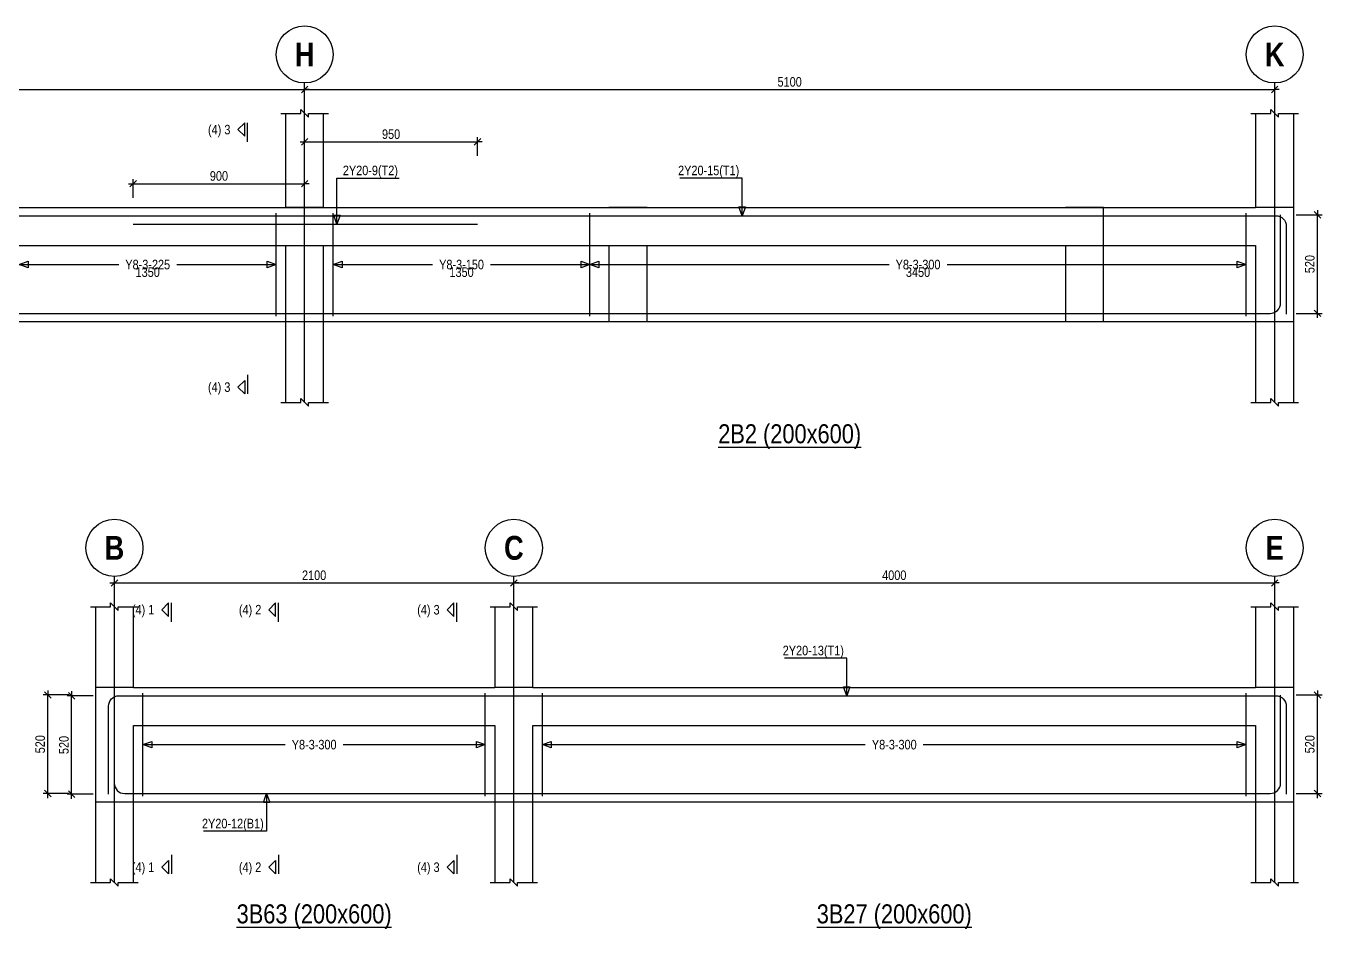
# Model space of a CAD drawing. Extents: x 0 to 206258, y -403073 to 0.
# Drawn here: x 44586 to 58215, y -204904 to -195404 of the extents above; entities that cross this region are included whole.
import ezdxf
from ezdxf.enums import TextEntityAlignment as Align
from ezdxf.lldxf.tags import DXFTag

# ---------------------------------------------------------------- set-up
doc = ezdxf.new("R2010")
doc.units = 0
doc.header["$LTSCALE"] = 1000
for name, color, linetype in [('Axis Circle(Dir 2)', 150, 'Continuous'), ('Axis Label(Dir 1)', 7, 'Continuous'), ('Axis Line(Dir 2)', 150, 'CENTER2'), ('Break Line', 5, 'Continuous'), ('Dimension Line', 5, 'Continuous'), ('Dimension Text', 5, 'Continuous'), ('Front Elevation Line', 40, 'Continuous'), ('Leader Line', 5, 'Continuous'), ('Link Line', 3, 'Continuous'), ('Rebar Label', 6, 'Continuous'), ('Rebar Line', 7, 'Continuous'), ('Section Label', 1, 'Continuous'), ('Section Line', 1, 'Continuous'), ('Top Rebar Label', 6, 'Continuous'), ('Top Rebar Line', 7, 'Continuous')]:
    doc.layers.add(name, color=color, linetype=linetype)
for name, color, linetype, true_color in [('Back Elevation Line', 191, 'HIDDEN2', 0xd4aaff), ('Beam Label(D)', 94, 'Continuous', 0x008100), ('Beam Line(D)', 112, 'Continuous', 0x00bd5e), ('Link Label', 94, 'Continuous', 0x008100)]:
    doc.layers.add(name, color=color, linetype=linetype, true_color=true_color)
doc.styles.add('Axis Label(Dir 1)', font='ARIALNB.TTF', dxfattribs={"height": 250})
doc.styles.add('Beam Label(D)', font='ARIALN.TTF', dxfattribs={"height": 200})
doc.styles.add('Dimension Text', font='ARIALN.TTF', dxfattribs={"height": 100})
doc.styles.add('Link Label', font='ARIALN.TTF', dxfattribs={"height": 100})
doc.styles.add('Rebar Label', font='ARIALN.TTF', dxfattribs={"height": 100})
doc.styles.add('Section Label', font='ARIALN.TTF', dxfattribs={"height": 100})
doc.styles.add('Top Rebar Label', font='ARIALN.TTF', dxfattribs={"height": 100})
tags = doc.linetypes.add('CENTER2', pattern=[1.125, 0.75, -0.125, 0.125, -0.125]).pattern_tags.tags
tags[10:11] = [DXFTag(74, 4), DXFTag(75, 0), DXFTag(340, '0'), DXFTag(46, 0.0), DXFTag(50, 0.0), DXFTag(44, 0.0), DXFTag(45, 0.0)]
tags[8:9] = [DXFTag(74, 4), DXFTag(75, 0), DXFTag(340, '0'), DXFTag(46, 0.0), DXFTag(50, 0.0), DXFTag(44, 0.0), DXFTag(45, 0.0)]
tags[6:7] = [DXFTag(74, 4), DXFTag(75, 0), DXFTag(340, '0'), DXFTag(46, 0.0), DXFTag(50, 0.0), DXFTag(44, 0.0), DXFTag(45, 0.0)]
tags[4:5] = [DXFTag(74, 4), DXFTag(75, 0), DXFTag(340, '0'), DXFTag(46, 0.0), DXFTag(50, 0.0), DXFTag(44, 0.0), DXFTag(45, 0.0)]
tags = doc.linetypes.add('HIDDEN2', pattern=[0.1875, 0.125, -0.0625]).pattern_tags.tags
tags[6:7] = [DXFTag(74, 4), DXFTag(75, 0), DXFTag(340, '0'), DXFTag(46, 0.0), DXFTag(50, 0.0), DXFTag(44, 0.0), DXFTag(45, 0.0)]
tags[4:5] = [DXFTag(74, 4), DXFTag(75, 0), DXFTag(340, '0'), DXFTag(46, 0.0), DXFTag(50, 0.0), DXFTag(44, 0.0), DXFTag(45, 0.0)]
doc.dimstyles.new('BEAM', dxfattribs={"dimtxt": 100, "dimasz": 30, "dimexe": 48.3, "dimexo": 103.5, "dimgap": 30, "dimtad": 1, "dimtoh": 1, "dimdec": 1, "dimlfac": 0.5, "dimdsep": 46, "dimtxsty": 'Dimension Text', "dimblk": 'PCDIM_TICK', "dimcen": 0.09, "dimclrd": 5, "dimclre": 5, "dimclrt": 5, "dimadec": 1, "dimazin": 0, "dimtp": 1, "dimtm": 1, "dimtfac": 1, "dimtdec": 4, "dimtofl": 0, "dimtmove": 0, "dimatfit": 3, "dimfxl": 1, "dimtolj": 1, "dimtzin": 0, "dimarcsym": 0})

# ---------------------------------------------------------------- blocks, each defined once
blk = doc.blocks.new('PCDIM_TICK')
at = {"layer": 'Dimension Line', "color": 0, "transparency": 33554687}
for p, q in [((1.15, 1.15), (-1.15, -1.15)), ((1.61, 0), (0, 0))]:
    blk.add_line(p, q, dxfattribs=at)
blk = doc.blocks.new('*U2751')
at = {"layer": 'Dimension Line', "color": 5, "true_color": 0x0000ff, "transparency": 16777216}
for p, q in [((45715, -197211), (45715, -197016)), ((45715, -197064), (47517, -197064)), ((47517, -197211), (47517, -197016))]:
    blk.add_line(p, q, dxfattribs=at)
at = {"layer": 'Dimension Line', "color": 5, "true_color": 0x0000ff, "transparency": 16777216, "xscale": 30, "yscale": 30, "rotation": 180.0000000000004}
blk.add_blockref('PCDIM_TICK', (45715, -197064), dxfattribs=at)
at = {"layer": 'Dimension Line', "color": 5, "true_color": 0x0000ff, "transparency": 16777216, "xscale": 30, "yscale": 30}
blk.add_blockref('PCDIM_TICK', (47517, -197064), dxfattribs=at)
at = {"layer": 'Dimension Line', "color": 5, "true_color": 0x0000ff, "transparency": 16777216, "insert": (46616, -197034), "char_height": 100, "width": 181.5, "attachment_point": 8, "style": 'Dimension Text'}
blk.add_mtext('900', dxfattribs=at)
blk = doc.blocks.new('*U2754')
at = {"layer": 'Dimension Line', "color": 5, "true_color": 0x0000ff, "transparency": 16777216}
for p, q in [((36917, -196221), (36917, -196026)), ((36917, -196074), (47517, -196074)), ((47517, -196221), (47517, -196026))]:
    blk.add_line(p, q, dxfattribs=at)
at = {"layer": 'Dimension Line', "color": 5, "true_color": 0x0000ff, "transparency": 16777216, "xscale": 30, "yscale": 30, "rotation": 180.0000000000004}
blk.add_blockref('PCDIM_TICK', (36917, -196074), dxfattribs=at)
at = {"layer": 'Dimension Line', "color": 5, "true_color": 0x0000ff, "transparency": 16777216, "xscale": 30, "yscale": 30}
blk.add_blockref('PCDIM_TICK', (47517, -196074), dxfattribs=at)
at = {"layer": 'Dimension Line', "color": 5, "true_color": 0x0000ff, "transparency": 16777216, "insert": (42217, -196044), "char_height": 100, "width": 245.98, "attachment_point": 8, "style": 'Dimension Text'}
blk.add_mtext('5300', dxfattribs=at)
blk = doc.blocks.new('*U2767')
at = {"layer": 'Dimension Line', "color": 5, "true_color": 0x0000ff, "transparency": 16777216}
for p, q in [((47517, -196771), (47517, -196576)), ((47517, -196624), (49335, -196624)), ((49335, -196771), (49335, -196576))]:
    blk.add_line(p, q, dxfattribs=at)
at = {"layer": 'Dimension Line', "color": 5, "true_color": 0x0000ff, "transparency": 16777216, "xscale": 30, "yscale": 30, "rotation": 180.0000000000004}
blk.add_blockref('PCDIM_TICK', (47517, -196624), dxfattribs=at)
at = {"layer": 'Dimension Line', "color": 5, "true_color": 0x0000ff, "transparency": 16777216, "xscale": 30, "yscale": 30}
blk.add_blockref('PCDIM_TICK', (49335, -196624), dxfattribs=at)
at = {"layer": 'Dimension Line', "color": 5, "true_color": 0x0000ff, "transparency": 16777216, "insert": (48426, -196594), "char_height": 100, "width": 181.5, "attachment_point": 8, "style": 'Dimension Text'}
blk.add_mtext('950', dxfattribs=at)
blk = doc.blocks.new('*U2768')
at = {"layer": 'Dimension Line', "color": 5, "true_color": 0x0000ff, "transparency": 16777216}
for p, q in [((57943, -197392), (58215, -197392)), ((58167, -198428), (58167, -197392)), ((57943, -198428), (58215, -198428))]:
    blk.add_line(p, q, dxfattribs=at)
at = {"layer": 'Dimension Line', "color": 5, "true_color": 0x0000ff, "transparency": 16777216, "xscale": 30, "yscale": 30}
for p, rotation in [((58167, -197392), 89.99999999999447), ((58167, -198428), 269.9999999999834)]:
    blk.add_blockref('PCDIM_TICK', p, dxfattribs=dict(at, rotation=rotation))
at = {"layer": 'Dimension Line', "color": 5, "true_color": 0x0000ff, "transparency": 16777216, "insert": (58137, -197910), "char_height": 100, "width": 181.5, "attachment_point": 8, "rotation": 90, "style": 'Dimension Text'}
blk.add_mtext('520', dxfattribs=at)
blk = doc.blocks.new('*U2769')
at = {"layer": 'Dimension Line', "color": 5, "true_color": 0x0000ff, "transparency": 16777216}
for p, q in [((47517, -196221), (47517, -196026)), ((47517, -196074), (57717, -196074)), ((57717, -196221), (57717, -196026))]:
    blk.add_line(p, q, dxfattribs=at)
at = {"layer": 'Dimension Line', "color": 5, "true_color": 0x0000ff, "transparency": 16777216, "xscale": 30, "yscale": 30, "rotation": 180.0000000000004}
blk.add_blockref('PCDIM_TICK', (47517, -196074), dxfattribs=at)
at = {"layer": 'Dimension Line', "color": 5, "true_color": 0x0000ff, "transparency": 16777216, "xscale": 30, "yscale": 30}
blk.add_blockref('PCDIM_TICK', (57717, -196074), dxfattribs=at)
at = {"layer": 'Dimension Line', "color": 5, "true_color": 0x0000ff, "transparency": 16777216, "insert": (52617, -196044), "char_height": 100, "width": 245.98, "attachment_point": 8, "style": 'Dimension Text'}
blk.add_mtext('5100', dxfattribs=at)
blk = doc.blocks.new('*U2806')
at = {"layer": 'Dimension Line', "color": 5, "true_color": 0x0000ff, "transparency": 16777216}
for p, q in [((45292, -202450), (45019, -202450)), ((45067, -203486), (45067, -202450)), ((45292, -203486), (45019, -203486))]:
    blk.add_line(p, q, dxfattribs=at)
at = {"layer": 'Dimension Line', "color": 5, "true_color": 0x0000ff, "transparency": 16777216, "xscale": 30, "yscale": 30}
for p, rotation in [((45067, -202450), 89.99999999999447), ((45067, -203486), 269.9999999999834)]:
    blk.add_blockref('PCDIM_TICK', p, dxfattribs=dict(at, rotation=rotation))
at = {"layer": 'Dimension Line', "color": 5, "true_color": 0x0000ff, "transparency": 16777216, "insert": (45037, -202968), "char_height": 100, "width": 181.5, "attachment_point": 8, "rotation": 90, "style": 'Dimension Text'}
blk.add_mtext('520', dxfattribs=at)
blk = doc.blocks.new('*U2807')
at = {"layer": 'Dimension Line', "color": 5, "true_color": 0x0000ff, "transparency": 16777216}
for p, q in [((45042, -202442), (44769, -202442)), ((44817, -203478), (44817, -202442)), ((45042, -203478), (44769, -203478))]:
    blk.add_line(p, q, dxfattribs=at)
at = {"layer": 'Dimension Line', "color": 5, "true_color": 0x0000ff, "transparency": 16777216, "xscale": 30, "yscale": 30}
for p, rotation in [((44817, -202442), 89.99999999999447), ((44817, -203478), 269.9999999999834)]:
    blk.add_blockref('PCDIM_TICK', p, dxfattribs=dict(at, rotation=rotation))
at = {"layer": 'Dimension Line', "color": 5, "true_color": 0x0000ff, "transparency": 16777216, "insert": (44787, -202960), "char_height": 100, "width": 181.5, "attachment_point": 8, "rotation": 90, "style": 'Dimension Text'}
blk.add_mtext('520', dxfattribs=at)
blk = doc.blocks.new('*U2808')
at = {"layer": 'Dimension Line', "color": 5, "true_color": 0x0000ff, "transparency": 16777216}
for p, q in [((45517, -201411), (45517, -201216)), ((45517, -201264), (49717, -201264)), ((49717, -201411), (49717, -201216))]:
    blk.add_line(p, q, dxfattribs=at)
at = {"layer": 'Dimension Line', "color": 5, "true_color": 0x0000ff, "transparency": 16777216, "xscale": 30, "yscale": 30, "rotation": 180.0000000000004}
blk.add_blockref('PCDIM_TICK', (45517, -201264), dxfattribs=at)
at = {"layer": 'Dimension Line', "color": 5, "true_color": 0x0000ff, "transparency": 16777216, "xscale": 30, "yscale": 30}
blk.add_blockref('PCDIM_TICK', (49717, -201264), dxfattribs=at)
at = {"layer": 'Dimension Line', "color": 5, "true_color": 0x0000ff, "transparency": 16777216, "insert": (47617, -201234), "char_height": 100, "width": 247.25, "attachment_point": 8, "style": 'Dimension Text'}
blk.add_mtext('2100', dxfattribs=at)
blk = doc.blocks.new('*U2821')
at = {"layer": 'Dimension Line', "color": 5, "true_color": 0x0000ff, "transparency": 16777216}
for p, q in [((57943, -202442), (58215, -202442)), ((58167, -203478), (58167, -202442)), ((57943, -203478), (58215, -203478))]:
    blk.add_line(p, q, dxfattribs=at)
at = {"layer": 'Dimension Line', "color": 5, "true_color": 0x0000ff, "transparency": 16777216, "xscale": 30, "yscale": 30}
for p, rotation in [((58167, -202442), 89.99999999999447), ((58167, -203478), 269.9999999999834)]:
    blk.add_blockref('PCDIM_TICK', p, dxfattribs=dict(at, rotation=rotation))
at = {"layer": 'Dimension Line', "color": 5, "true_color": 0x0000ff, "transparency": 16777216, "insert": (58137, -202960), "char_height": 100, "width": 181.5, "attachment_point": 8, "rotation": 90, "style": 'Dimension Text'}
blk.add_mtext('520', dxfattribs=at)
blk = doc.blocks.new('*U2822')
at = {"layer": 'Dimension Line', "color": 5, "true_color": 0x0000ff, "transparency": 16777216}
for p, q in [((49717, -201411), (49717, -201216)), ((49717, -201264), (57717, -201264)), ((57717, -201411), (57717, -201216))]:
    blk.add_line(p, q, dxfattribs=at)
at = {"layer": 'Dimension Line', "color": 5, "true_color": 0x0000ff, "transparency": 16777216, "xscale": 30, "yscale": 30, "rotation": 180.0000000000004}
blk.add_blockref('PCDIM_TICK', (49717, -201264), dxfattribs=at)
at = {"layer": 'Dimension Line', "color": 5, "true_color": 0x0000ff, "transparency": 16777216, "xscale": 30, "yscale": 30}
blk.add_blockref('PCDIM_TICK', (57717, -201264), dxfattribs=at)
at = {"layer": 'Dimension Line', "color": 5, "true_color": 0x0000ff, "transparency": 16777216, "insert": (53717, -201234), "char_height": 100, "width": 249.2, "attachment_point": 8, "style": 'Dimension Text'}
blk.add_mtext('4000', dxfattribs=at)

msp = doc.modelspace()

# ---------------------------------------------------------------- linework, layer by layer
at = {"layer": 'Axis Circle(Dir 2)', "transparency": 33554687}
for centre in [(47517.055, -195704.284), (57717.055, -195704.284), (45517.055, -200894.284), (49717.055, -200894.284), (57717.055, -200894.284)]:
    msp.add_circle(centre, 300, dxfattribs=at)
at = {"layer": 'Axis Line(Dir 2)', "transparency": 33554687}
for points in [[(47517.055, -199364.284), (47517.055, -196004.284)], [(57717.055, -199364.284), (57717.055, -196004.284)], [(45517.055, -204414.284), (45517.055, -201194.284)], [(49717.055, -204414.284), (49717.055, -201194.284)], [(57717.055, -204414.284), (57717.055, -201194.284)]]:
    msp.add_lwpolyline(points, dxfattribs=at)
at = {"layer": 'Back Elevation Line', "transparency": 33554687}
for points in [[(37117.055, -197314.284), (57517.055, -197314.284)], [(57917.055, -197314.284), (57517.055, -197314.284)], [(57917.055, -198514.284), (57917.055, -197314.284)], [(37117.055, -197714.284), (57517.055, -197714.284)], [(57517.056, -197714.284), (57517.055, -198514.284)], [(57517.055, -198514.284), (57917.055, -198514.284)], [(45717.055, -202364.284), (45317.055, -202364.284)], [(45317.055, -202364.284), (45317.055, -203564.284)], [(45717.055, -202364.284), (49517.055, -202364.284)], [(49917.055, -202364.284), (49517.055, -202364.284)], [(49917.055, -202364.284), (57517.055, -202364.284)], [(57917.055, -202364.284), (57517.055, -202364.284)], [(57917.055, -203564.284), (57917.055, -202364.284)], [(45717.055, -203564.284), (45717.055, -202764.284)], [(45717.055, -202764.284), (49517.055, -202764.284)], [(49517.055, -202764.284), (49517.055, -203564.284)], [(49917.055, -203564.284), (49917.055, -202764.284)], [(49917.055, -202764.284), (57517.055, -202764.284)], [(57517.055, -202764.284), (57517.055, -203564.284)], [(45317.055, -203564.284), (45717.055, -203564.284)], [(49517.055, -203564.284), (49917.055, -203564.284)], [(57517.055, -203564.284), (57917.055, -203564.284)]]:
    msp.add_lwpolyline(points, dxfattribs=at)
at = {"layer": 'Beam Line(D)', "transparency": 33554687}
for points in [[(47317.055, -196324.284), (47317.055, -197314.284)], [(47717.055, -197314.284), (47717.056, -196324.284)], [(57517.056, -196324.284), (57517.055, -197314.284)], [(57917.055, -197314.284), (57917.055, -196324.284)], [(37117.055, -197314.284), (47317.055, -197314.284)], [(47717.055, -197314.284), (57517.055, -197314.284)], [(57917.055, -199364.284), (57917.055, -197314.284)], [(37117.055, -198514.284), (47317.055, -198514.284)], [(47317.055, -198514.284), (47317.055, -199364.284)], [(47717.056, -199364.284), (47717.056, -198514.284)], [(47717.056, -198514.284), (57517.056, -198514.284)], [(57517.056, -198514.284), (57517.056, -199364.284)], [(45317.055, -201514.284), (45317.055, -202364.284)], [(45717.055, -202364.284), (45717.055, -201514.284)], [(49517.055, -201514.284), (49517.055, -202364.284)], [(49917.055, -202364.284), (49917.055, -201514.284)], [(57517.055, -201514.284), (57517.055, -202364.284)], [(57917.055, -202364.284), (57917.055, -201514.284)], [(45317.055, -202364.284), (45317.055, -204414.284)], [(45717.055, -202364.284), (49517.055, -202364.284)], [(49917.055, -202364.284), (57517.055, -202364.284)], [(57917.055, -204414.284), (57917.055, -202364.284)], [(45717.055, -204414.284), (45717.055, -203564.284)], [(45717.055, -203564.284), (49517.055, -203564.284)], [(49517.055, -203564.284), (49517.055, -204414.284)], [(49917.055, -204414.284), (49917.055, -203564.284)], [(49917.055, -203564.284), (57517.055, -203564.284)], [(57517.055, -203564.284), (57517.055, -204414.284)]]:
    msp.add_lwpolyline(points, dxfattribs=at)
at = {"layer": 'Break Line', "transparency": 33554687}
for points in [[(47267.055, -196324.284), (47477.055, -196324.284), (47477.055, -196284.284), (47557.055, -196364.284), (47557.055, -196324.284), (47767.056, -196324.284)], [(57467.056, -196324.284), (57677.056, -196324.284), (57677.056, -196284.284), (57757.056, -196364.284), (57757.056, -196324.284), (57967.055, -196324.284)], [(47267.055, -199364.284), (47477.055, -199364.284), (47477.055, -199324.284), (47557.055, -199404.284), (47557.055, -199364.284), (47767.056, -199364.284)], [(57467.056, -199364.284), (57677.056, -199364.284), (57677.056, -199324.284), (57757.056, -199404.284), (57757.056, -199364.284), (57967.055, -199364.284)], [(45267.055, -201514.284), (45477.055, -201514.284), (45477.055, -201474.284), (45557.055, -201554.284), (45557.055, -201514.284), (45767.055, -201514.284)], [(49467.055, -201514.284), (49677.055, -201514.284), (49677.055, -201474.284), (49757.055, -201554.284), (49757.055, -201514.284), (49967.055, -201514.284)], [(57467.055, -201514.284), (57677.055, -201514.284), (57677.055, -201474.284), (57757.055, -201554.284), (57757.055, -201514.284), (57967.055, -201514.284)], [(45267.055, -204414.284), (45477.055, -204414.284), (45477.055, -204374.284), (45557.055, -204454.284), (45557.055, -204414.284), (45767.055, -204414.284)], [(49467.055, -204414.284), (49677.055, -204414.284), (49677.055, -204374.284), (49757.055, -204454.284), (49757.055, -204414.284), (49967.055, -204414.284)], [(57467.055, -204414.284), (57677.055, -204414.284), (57677.055, -204374.284), (57757.055, -204454.284), (57757.055, -204414.284), (57967.055, -204414.284)]]:
    msp.add_lwpolyline(points, dxfattribs=at)
at = {"layer": 'Front Elevation Line', "transparency": 33554687}
for points in [[(43517.055, -197314.284), (47317.055, -197314.284)], [(47717.055, -197314.284), (47317.055, -197314.284)], [(47717.055, -197314.284), (50717.055, -197314.284)], [(51117.055, -197314.284), (50717.055, -197314.284)], [(51117.055, -197314.284), (55517.055, -197314.284)], [(55917.055, -197314.284), (55517.055, -197314.284)], [(55917.055, -198514.284), (55917.055, -197314.284)], [(43517.055, -197714.284), (47317.055, -197714.284)], [(47317.055, -197714.284), (47317.055, -198514.284)], [(47717.055, -198514.284), (47717.056, -197714.284)], [(47717.055, -197714.284), (50717.055, -197714.284)], [(50717.056, -197714.284), (50717.055, -198514.284)], [(51117.055, -198514.284), (51117.055, -197714.284)], [(51117.055, -197714.284), (55517.055, -197714.284)], [(55517.056, -197714.284), (55517.055, -198514.284)], [(47317.055, -198514.284), (47717.055, -198514.284)], [(50717.055, -198514.284), (51117.055, -198514.284)], [(55517.055, -198514.284), (55917.055, -198514.284)], [(45717.055, -202364.284), (45317.055, -202364.284)], [(45317.055, -202364.284), (45317.055, -203564.284)], [(45717.055, -202364.284), (49517.055, -202364.284)], [(49917.055, -202364.284), (49517.055, -202364.284)], [(49917.055, -202364.284), (57517.055, -202364.284)], [(57917.055, -202364.284), (57517.055, -202364.284)], [(57917.055, -203564.284), (57917.055, -202364.284)], [(45717.055, -203564.284), (45717.055, -202764.284)], [(45717.055, -202764.284), (49517.055, -202764.284)], [(49517.055, -202764.284), (49517.055, -203564.284)], [(49917.055, -203564.284), (49917.055, -202764.284)], [(49917.055, -202764.284), (57517.055, -202764.284)], [(57517.055, -202764.284), (57517.055, -203564.284)], [(45317.055, -203564.284), (45717.055, -203564.284)], [(49517.055, -203564.284), (49917.055, -203564.284)], [(57517.055, -203564.284), (57917.055, -203564.284)]]:
    msp.add_lwpolyline(points, dxfattribs=at)
at = {"layer": 'Leader Line', "transparency": 33554687}
for points in [[(47857.055, -197490.284), (47857.056, -197004.284), (48512.047, -197004.284)], [(52117.055, -197400.284), (52117.055, -197004.284), (51462.064, -197004.284)], [(52082.853, -197306.314), (52151.257, -197306.314), (52117.055, -197400.284), (52082.853, -197306.314)], [(47822.853, -197396.314), (47891.257, -197396.314), (47857.055, -197490.284), (47822.853, -197396.314)], [(44517.055, -197914.284), (44611.024, -197880.082), (44611.024, -197948.486), (44517.055, -197914.284), (45562.411, -197914.284)], [(46171.699, -197914.284), (47217.055, -197914.284), (47123.085, -197948.486), (47123.085, -197880.082), (47217.055, -197914.284)], [(47817.056, -197914.284), (47911.025, -197880.082), (47911.025, -197948.486), (47817.056, -197914.284), (48862.412, -197914.284)], [(49471.7, -197914.284), (50517.056, -197914.284), (50423.086, -197948.486), (50423.086, -197880.082), (50517.056, -197914.284)], [(50517.056, -197914.284), (50611.025, -197880.082), (50611.025, -197948.486), (50517.056, -197914.284), (53662.412, -197914.284)], [(54271.7, -197914.284), (57417.055, -197914.284), (57323.086, -197948.486), (57323.086, -197880.082), (57417.055, -197914.284)], [(53217.055, -202450.284), (53217.055, -202054.284), (52562.064, -202054.284)], [(53182.853, -202356.314), (53251.257, -202356.314), (53217.055, -202450.284), (53182.853, -202356.314)], [(45817.055, -202964.284), (45911.025, -202930.082), (45911.025, -202998.486), (45817.055, -202964.284), (47312.411, -202964.284)], [(47921.699, -202964.284), (49417.055, -202964.284), (49323.086, -202998.486), (49323.086, -202930.082), (49417.055, -202964.284)], [(50017.055, -202964.284), (50111.025, -202930.082), (50111.025, -202998.486), (50017.055, -202964.284), (53412.411, -202964.284)], [(54021.699, -202964.284), (57417.055, -202964.284), (57323.086, -202998.486), (57323.086, -202930.082), (57417.055, -202964.284)], [(47117.055, -203478.284), (47117.055, -203874.284), (46454.382, -203874.284)], [(47151.257, -203572.253), (47082.853, -203572.253), (47117.055, -203478.284), (47151.257, -203572.253)]]:
    msp.add_lwpolyline(points, dxfattribs=at)
at = {"layer": 'Link Line', "transparency": 33554687}
for p, q in [((47217.055, -198456.284), (47217.055, -197372.284)), ((47817.056, -198456.284), (47817.056, -197372.284)), ((50517.056, -198456.284), (50517.056, -197372.284)), ((57417.055, -198456.284), (57417.055, -197372.284)), ((45817.055, -203506.284), (45817.055, -202422.284)), ((49417.055, -203506.284), (49417.055, -202422.284)), ((50017.055, -203506.284), (50017.055, -202422.284)), ((57417.055, -203506.284), (57417.055, -202422.284))]:
    msp.add_line(p, q, dxfattribs=at)
at = {"layer": 'Rebar Line', "transparency": 33554687}
for points in [[(36915.055, -197392.284), (36915.055, -198318.328, 0.414213562), (37025.011, -198428.284), (57669.099, -198428.284, 0.414213813), (57779.056, -198318.328), (57779.055, -197392.284)], [(45515.055, -202442.284), (45515.055, -203368.328, 0.414213562), (45625.011, -203478.284), (57669.1, -203478.284, 0.414213543), (57779.055, -203368.328), (57779.055, -202442.284)]]:
    msp.add_lwpolyline(points, format="xyb", dxfattribs=at)
at = {"layer": 'Section Line', "transparency": 33554687}
for points in [[(46887.055, -196424.284), (46816.345, -196494.994), (46887.055, -196565.705), (46887.055, -196424.284)], [(46917.055, -196624.284), (46917.055, -196424.284)], [(46917.055, -199074.284), (46917.055, -199274.284)], [(46887.055, -199274.284), (46887.055, -199274.284), (46816.345, -199203.573), (46887.055, -199132.862), (46887.055, -199274.284)], [(46087.055, -201474.284), (46016.345, -201544.994), (46087.055, -201615.705), (46087.055, -201474.284)], [(46117.055, -201674.284), (46117.055, -201474.284)], [(47212.055, -201474.284), (47141.345, -201544.994), (47212.055, -201615.705), (47212.055, -201474.284)], [(47242.055, -201674.284), (47242.055, -201474.284)], [(49087.055, -201474.284), (49016.345, -201544.994), (49087.055, -201615.705), (49087.055, -201474.284)], [(49117.055, -201674.284), (49117.055, -201474.284)], [(46117.055, -204124.284), (46117.055, -204324.284)], [(47242.055, -204124.284), (47242.055, -204324.284)], [(49117.055, -204124.284), (49117.055, -204324.284)], [(46087.055, -204324.284), (46087.055, -204324.284), (46016.345, -204253.573), (46087.055, -204182.862), (46087.055, -204324.284)], [(47212.055, -204324.284), (47212.055, -204324.284), (47141.345, -204253.573), (47212.055, -204182.862), (47212.055, -204324.284)], [(49087.055, -204324.284), (49087.055, -204324.284), (49016.345, -204253.573), (49087.055, -204182.862), (49087.055, -204324.284)]]:
    msp.add_lwpolyline(points, dxfattribs=at)
at = {"layer": 'Top Rebar Line', "transparency": 33554687}
for points in [[(36855.055, -198436.284), (36855.055, -197510.239, -0.414213562), (36965.011, -197400.284), (57729.1, -197400.284, -0.414213562), (57839.056, -197510.239), (57839.056, -198436.284)], [(45455.055, -203486.284), (45455.055, -202560.239, -0.414213562), (45565.011, -202450.284), (57729.1, -202450.284, -0.414213562), (57839.055, -202560.239), (57839.055, -203486.284)]]:
    msp.add_lwpolyline(points, format="xyb", dxfattribs=at)
msp.add_lwpolyline([(45715.055, -197490.284), (49335.055, -197490.284)], dxfattribs=at)

# ---------------------------------------------------------------- texts
at = {"layer": 'Axis Label(Dir 1)', "transparency": 33554687, "style": 'Axis Label(Dir 1)'}
for s, p in [('H', (47517.055, -195704.284)), ('K', (57717.055, -195704.284)), ('B', (45517.055, -200894.284)), ('C', (49717.055, -200894.284)), ('E', (57717.055, -200894.284))]:
    msp.add_text(s, height=250, dxfattribs=at).set_placement(p, align=Align.MIDDLE_CENTER)
at = {"layer": 'Beam Label(D)', "transparency": 33554687, "style": 'Beam Label(D)'}
for s, p in [('%%U2B2 (200x600)', (52617.055, -199594.284)), ('%%U3B63 (200x600)', (47617.055, -204644.284)), ('%%U3B27 (200x600)', (53717.055, -204644.284))]:
    msp.add_text(s, height=200, dxfattribs=at).set_placement(p, align=Align.TOP_CENTER)
at = {"layer": 'Dimension Text', "transparency": 33554687, "style": 'Dimension Text'}
for s, p in [('1350', (45867.055, -197944.284)), ('1350', (49167.056, -197944.284)), ('3450', (53967.056, -197944.284))]:
    msp.add_text(s, height=100, dxfattribs=at).set_placement(p, align=Align.TOP_CENTER)
at = {"layer": 'Link Label', "transparency": 33554687, "style": 'Link Label'}
for s, p in [('Y8-3-225', (45867.055, -197914.284)), ('Y8-3-150', (49167.056, -197914.284)), ('Y8-3-300', (53967.056, -197914.284)), ('Y8-3-300', (47617.055, -202964.284)), ('Y8-3-300', (53717.055, -202964.284))]:
    msp.add_text(s, height=100, dxfattribs=at).set_placement(p, align=Align.MIDDLE_CENTER)
at = {"layer": 'Rebar Label', "transparency": 33554687, "style": 'Rebar Label'}
msp.add_text(' 2Y20-12(B1)', height=100, dxfattribs=at).set_placement((47087.055, -203844.284), align=Align.RIGHT)
at = {"layer": 'Section Label', "transparency": 33554687, "style": 'Section Label'}
for s, p in [('(4) 3', (46736.345, -196494.994)), ('(4) 3', (46736.345, -199203.573)), ('(4) 1', (45936.345, -201544.994)), ('(4) 2', (47061.345, -201544.994)), ('(4) 3', (48936.345, -201544.994)), ('(4) 1', (45936.345, -204253.573)), ('(4) 2', (47061.345, -204253.573)), ('(4) 3', (48936.345, -204253.573))]:
    msp.add_text(s, height=100, dxfattribs=at).set_placement(p, align=Align.MIDDLE_RIGHT)
at = {"layer": 'Top Rebar Label', "transparency": 33554687, "style": 'Top Rebar Label'}
msp.add_text(' 2Y20-9(T2)', height=100, dxfattribs=at).set_placement((47887.056, -196974.284))
for s, p in [(' 2Y20-15(T1)', (52087.055, -196974.284)), (' 2Y20-13(T1)', (53187.055, -202024.284))]:
    msp.add_text(s, height=100, dxfattribs=at).set_placement(p, align=Align.RIGHT)

# ---------------------------------------------------------------- dimensions: what is measured, and where the dimension line sits
at = {"layer": 'Dimension Line', "transparency": 33554687}
for base, p1, p2, text, picture, middle in [((42217.055, -196074.284), (36917.055, -196324.284), (47517.055, -196324.284), '5300', '*U2754', (42217.055, -196074.284)), ((52617.055, -196074.284), (47517.055, -196324.284), (57717.055, -196324.284), '5100', '*U2769', (52617.055, -196074.284)), ((48426.056, -196624.284), (47517.056, -196874.284), (49335.055, -196874.284), '950', '*U2767', (48426.056, -196624.284)), ((46616.056, -197064.284), (45715.055, -197314.284), (47517.056, -197314.284), '900', '*U2751', (46616.056, -197064.284)), ((47617.055, -201264.284), (45517.055, -201514.284), (49717.055, -201514.284), '2100', '*U2808', (47617.055, -201264.284)), ((53717.055, -201264.284), (49717.055, -201514.284), (57717.055, -201514.284), '4000', '*U2822', (53717.055, -201264.284))]:
    dim = msp.add_linear_dim(base=base, p1=p1, p2=p2, text=text, dimstyle='BEAM', override={"dimscale": 1, "dimtxt": 100, "dimasz": 30, "dimexe": 48.3, "dimexo": 103.5, "dimgap": 30, "dimtad": 1, "dimtih": 0, "dimdec": 1, "dimlfac": 0.5, "dimzin": 8, "dimlunit": 2, "dimpost": '', "dimtxsty": 'Dimension Text', "dimblk": 'PCDIM_TICK', "dimse1": 0, "dimse2": 0, "dimsd2": 0, "dimclrd": 5, "dimclre": 5, "dimclrt": 5, "dimaunit": 0, "dimadec": 1, "dimazin": 0, "dimtol": 0, "dimtp": 1, "dimtm": 1, "dimtmove": 0}, dxfattribs=at)
    dim.commit()
    dim.dimension.update_dxf_attribs({"geometry": picture, "text_midpoint": middle})
for base, p1, p2, angle, picture, middle in [((58167.056, -197910.283), (57839.056, -198428.284), (57839.055, -197392.284), 90.0000489, '*U2768', (58167.056, -197910.283)), ((44817.055, -202960.284), (45145.055, -203478.284), (45145.055, -202442.284), 90, '*U2807', (44817.055, -202960.284)), ((45067.055, -202968.284), (45395.055, -203486.284), (45395.055, -202450.284), 90, '*U2806', (45067.055, -202968.284)), ((58167.055, -202960.284), (57839.055, -203478.284), (57839.055, -202442.284), 90, '*U2821', (58167.055, -202960.284))]:
    dim = msp.add_linear_dim(base=base, p1=p1, p2=p2, angle=angle, text='520', dimstyle='BEAM', override={"dimscale": 1, "dimtxt": 100, "dimasz": 30, "dimexe": 48.3, "dimexo": 103.5, "dimgap": 30, "dimtad": 1, "dimtih": 0, "dimdec": 1, "dimlfac": 0.5, "dimzin": 8, "dimlunit": 2, "dimpost": '', "dimtxsty": 'Dimension Text', "dimblk": 'PCDIM_TICK', "dimse1": 0, "dimse2": 0, "dimsd2": 0, "dimclrd": 5, "dimclre": 5, "dimclrt": 5, "dimaunit": 0, "dimadec": 1, "dimazin": 0, "dimtol": 0, "dimtp": 1, "dimtm": 1, "dimtmove": 0}, dxfattribs=at)
    dim.commit()
    dim.dimension.update_dxf_attribs({"geometry": picture, "text_midpoint": middle})

doc.saveas('drawing.dxf')
